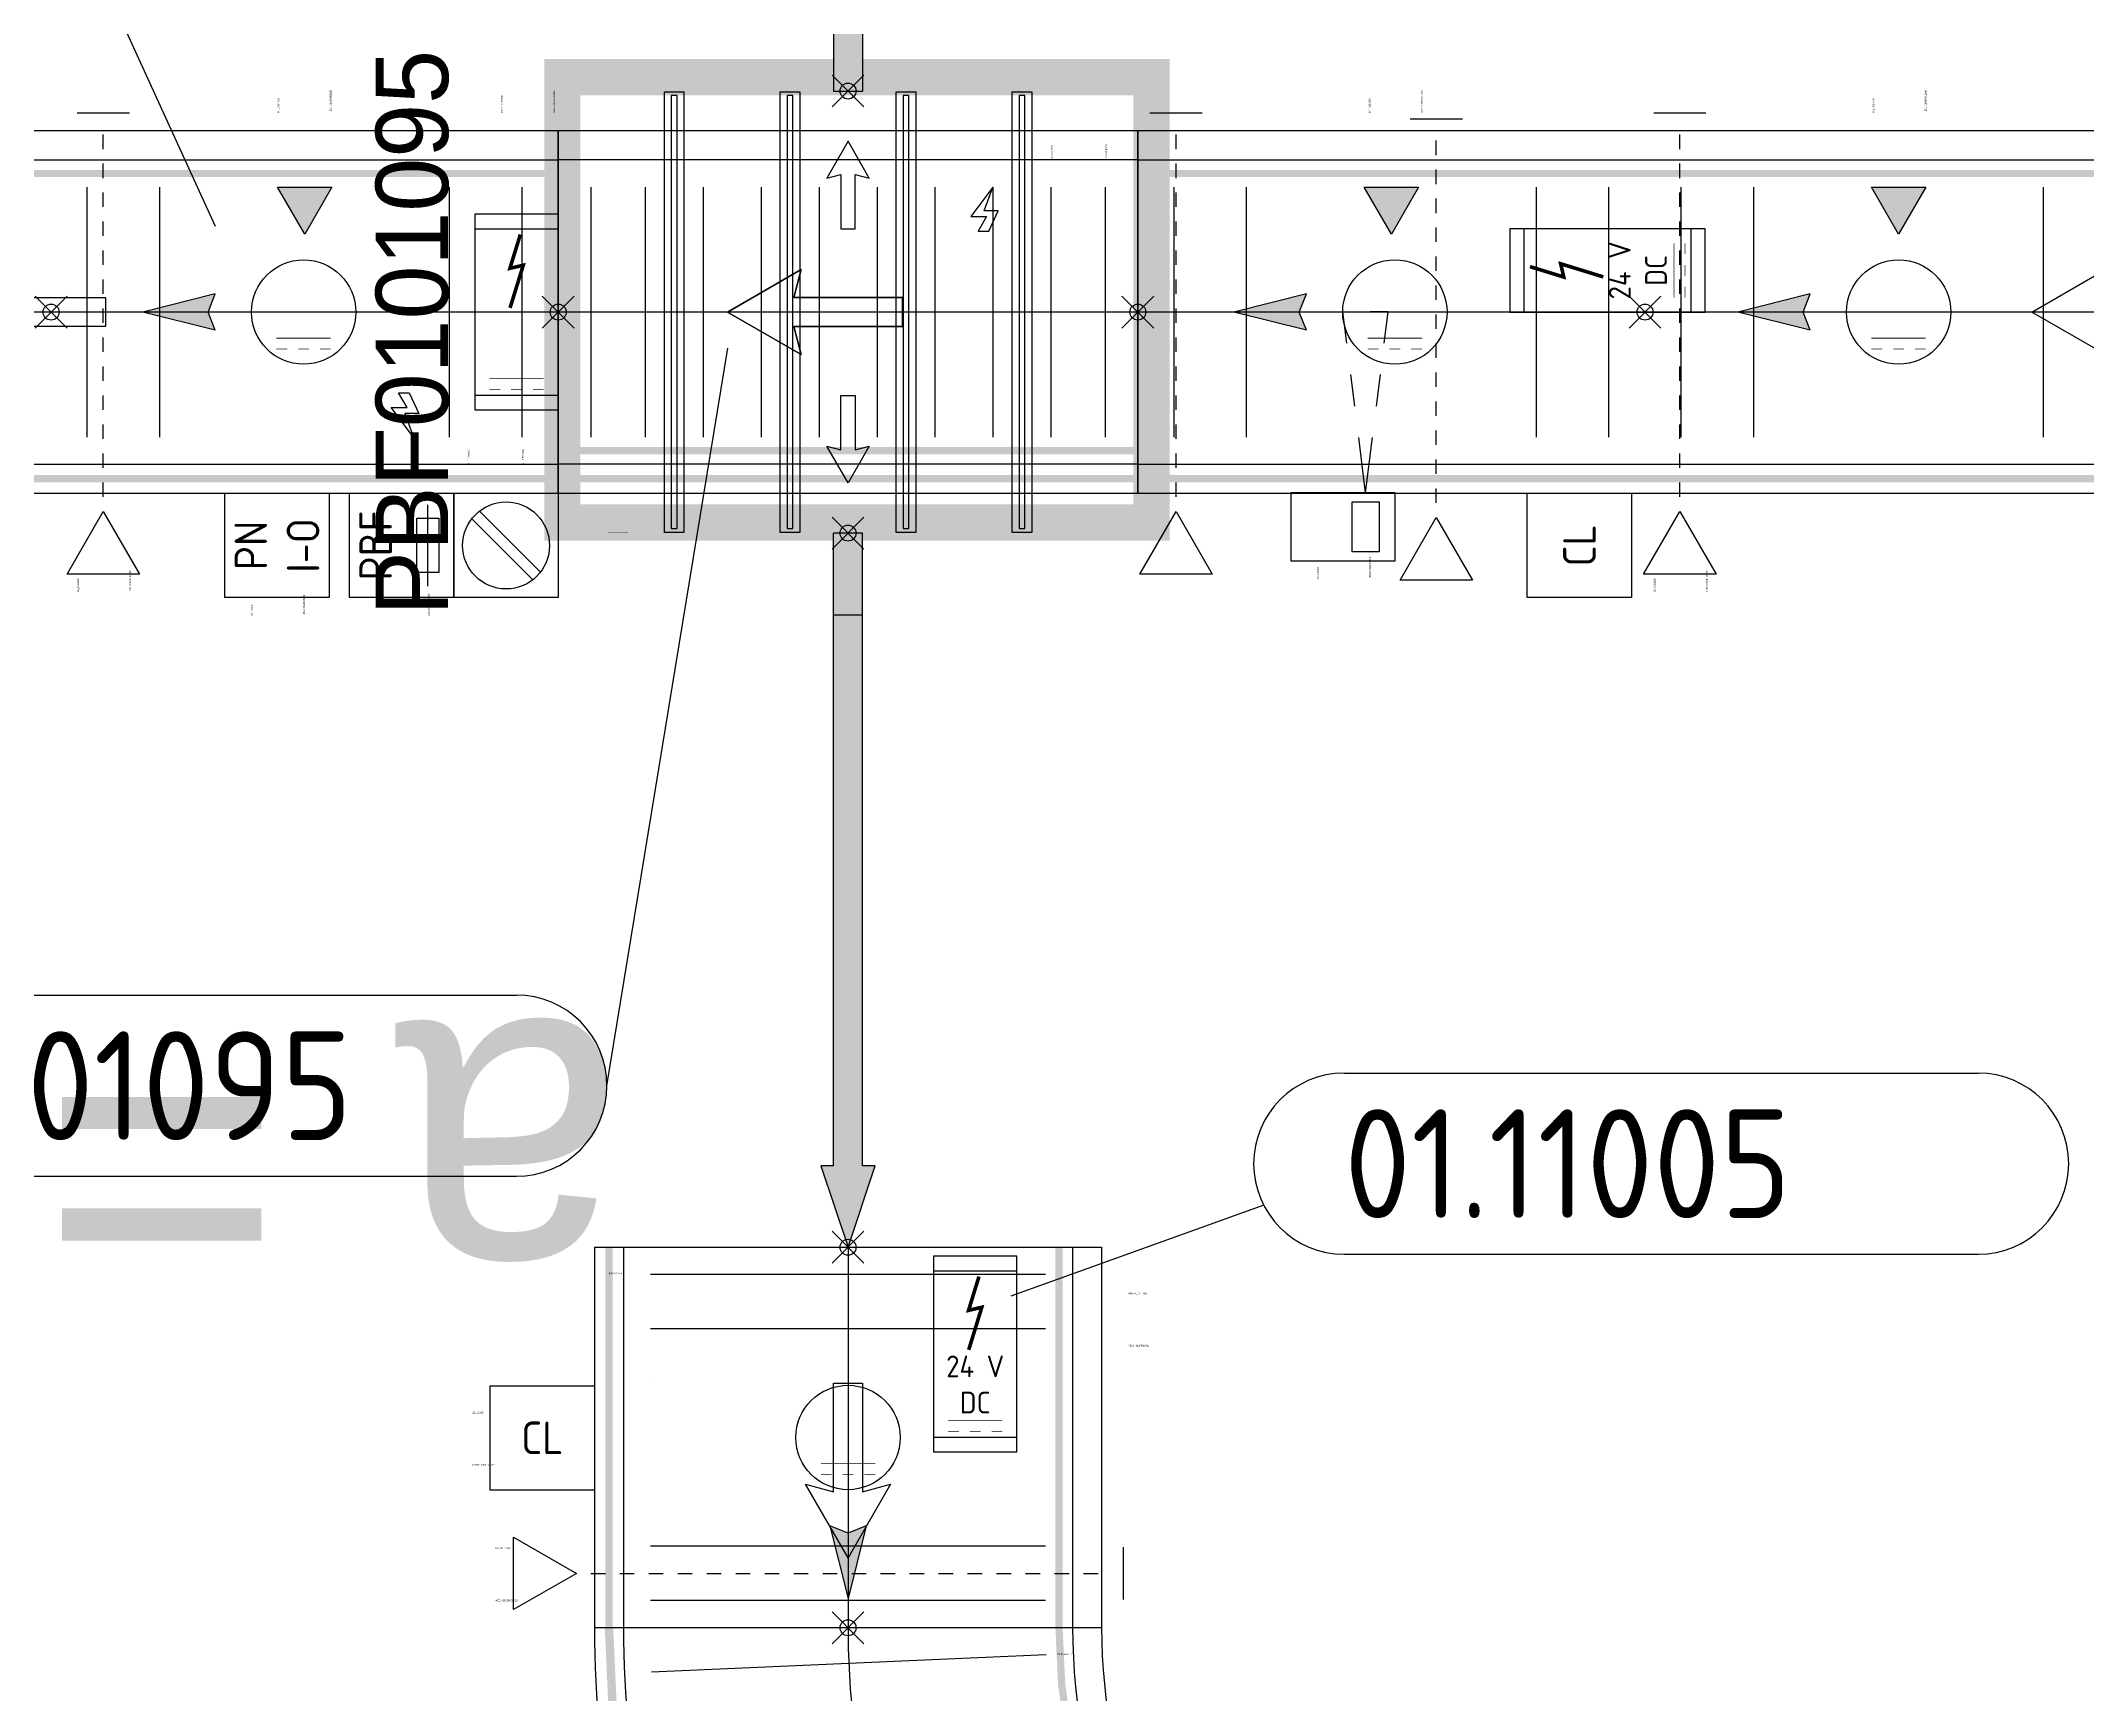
# Model space of a CAD drawing. Header units: millimetres. Extents: x -237058 to -184775, y -34272 to -10386.
# Drawn here: x -214408 to -211584, y -20272 to -17991 of the extents above; entities that cross this region are included whole.
import ezdxf
from ezdxf.enums import TextEntityAlignment as Align

# ---------------------------------------------------------------- set-up
doc = ezdxf.new("R2018")
doc.units = ezdxf.units.MM
doc.set_wipeout_variables(frame=1)
doc.header["$PDMODE"] = 35
doc.header["$PDSIZE"] = 22
for name, color, linetype in [('0_SA-Comp_230V', 7, 'Continuous'), ('0_SA-Comp_400V', 7, 'Continuous'), ('0_SA-Comp_Connections_And_Zooms', 1, 'Continuous'), ('0_SA-Comp_ICE', 4, 'Continuous'), ('0_SA-Comp_Inther', 7, 'Continuous'), ('0_SA-Comp_Profinet', 7, 'Continuous'), ('0_TOC+0600_conv_ICE', 7, 'Continuous'), ('conv_accumulation', 3, 'Continuous'), ('conv_beltside', 74, 'Continuous'), ('conv_centerline', 140, 'Continuous'), ('conv_direction', 30, 'Continuous'), ('conv_e-side', 12, 'Continuous'), ('conv_nodes', 7, 'Continuous'), ('conv_POSNR', 3, 'Continuous'), ('conv_speeds', 7, 'Continuous'), ('conv_type', 7, 'Continuous'), ('Zoom_Window', 1, 'Continuous')]:
    doc.layers.add(name, color=color, linetype=linetype)
doc.layers.add('conv_textures', color=7, linetype='Continuous', true_color=0x5a6e7e)
doc.styles.add('ICE_25', font='calibri.ttf', dxfattribs={"height": 25})
doc.styles.get("Standard").update_dxf_attribs({"font": 'isocp.shx'})

# ---------------------------------------------------------------- blocks, each defined once
blk = doc.blocks.new('ICE_sub-block_direction')
at = {"layer": 'conv_direction'}
for p, q in [((75, 20), (64.6, 58.6)), ((64.6, 58.6), (166.2, 0)), ((-75, -20), (-75, 20)), ((-75, 20), (75, 20)), ((166.2, 0), (64.6, -58.6)), ((75, -20), (-75, -20)), ((64.6, -58.6), (75, -20))]:
    blk.add_line(p, q, dxfattribs=at)
blk = doc.blocks.new('ICE_sub-block_accumulation')
at = {"layer": 'conv_accumulation'}
h = blk.add_hatch(color=256, dxfattribs=at)
h.dxf.hatch_style = 1
h.paths.add_polyline_path([(0, 65), (-37.5, 0), (37.5, 0)])
for p, q in [((-37.5, 0), (0, 65)), ((0, 65), (37.5, 0)), ((37.5, 0), (-37.5, 0))]:
    blk.add_line(p, q, dxfattribs=at)
blk = doc.blocks.new('*U250')
for p, q in [((2800, 250), (0, 250)), ((2800, 210), (2800, 250)), ((2800, 210), (0, 210)), ((2800, -210), (2800, 210)), ((2800, -210), (0, -210)), ((2800, -250), (2800, -210)), ((0, -250), (2800, -250))]:
    blk.add_line(p, q)
at = {"layer": 'conv_beltside', "const_width": 10}
blk.add_lwpolyline([(0, -191.2), (2800, -191.2)], dxfattribs=at)
at = {"layer": 'conv_centerline'}
blk.add_line((0, 0), (2800, 0), dxfattribs=at)
at = {"layer": 'conv_e-side', "const_width": 10}
blk.add_lwpolyline([(0, 230), (2800, 230)], dxfattribs=at)
at = {"layer": 'conv_nodes'}
for p in [(2100, 0), (2800, 0)]:
    blk.add_point(p, dxfattribs=at)
at = {"layer": 'conv_textures'}
for p, q in [((1550, 172.5), (1550, -172.5)), ((1950, 172.5), (1950, -172.5)), ((2050, 172.5), (2050, -172.5)), ((2150, 172.5), (2150, -172.5)), ((2250, 172.5), (2250, -172.5)), ((2650, 172.5), (2650, -172.5)), ((2750, 172.5), (2750, -172.5))]:
    blk.add_line(p, q, dxfattribs=at)
for name, p in [('ICE_sub-block_direction', (1400, 0)), ('ICE_sub-block_direction', (1400, 0)), ('ICE_sub-block_accumulation', (1750, -172.5)), ('ICE_sub-block_accumulation', (2450, -172.5))]:
    blk.add_blockref(name, p)
at = {"layer": 'conv_POSNR', "flags": 8}
blk.add_attdef('position_number', (682.4, -1300), '', height=150, rotation=180, dxfattribs=at)
at = {"layer": 'conv_speeds', "lineweight": 30, "flags": 2}
for tag, p in [('v', (50, 210)), ('a', (125, 210))]:
    blk.add_attdef(tag, text='', height=25, rotation=270, dxfattribs=at).set_placement(p, align=Align.MIDDLE_LEFT)
at = {"layer": 'conv_type', "style": 'ICE_25', "flags": 10}
blk.add_attdef('identifier', (15, -242.5), '', height=25, dxfattribs=at)
blk = doc.blocks.new('ICE_sub-block_balloon_S')
at = {"layer": 'conv_POSNR'}
for p, q in [((-437.5, 125), (437.5, 125)), ((-437.5, -125), (437.5, -125))]:
    blk.add_line(p, q, dxfattribs=at)
for centre, start, end in [((-437.5, 0), 90, 270), ((437.5, 0), 270, 90)]:
    blk.add_arc(centre, 125, start, end, dxfattribs=at)
blk = doc.blocks.new('power_supply_sign')
blk.add_lwpolyline([(0, 0), (30.5, 40.8), (8.7, 40.8), (20.3, 60.9), (5.8, 60.9), (-7.4, 32.6), (11.9, 32.6)], close=True)
blk = doc.blocks.new('*U253')
for p, q in [((0, 250), (0, 210)), ((1400, 250), (0, 250)), ((1400, 210), (1400, 250)), ((0, 210), (0, -210)), ((1400, 210), (0, 210)), ((1400, -210), (1400, 210)), ((0, -210), (0, -250)), ((1400, -210), (0, -210)), ((1400, -250), (1400, -210)), ((0, -250), (1400, -250))]:
    blk.add_line(p, q)
at = {"layer": 'conv_beltside', "const_width": 10}
blk.add_lwpolyline([(0, -191.2), (1400, -191.2)], dxfattribs=at)
at = {"layer": 'conv_centerline'}
blk.add_line((0, 0), (1400, 0), dxfattribs=at)
at = {"layer": 'conv_e-side', "const_width": 10}
blk.add_lwpolyline([(0, 230), (1400, 230)], dxfattribs=at)
at = {"layer": 'conv_nodes'}
for p in [(0, 0), (700, 0), (1400, 0)]:
    blk.add_point(p, dxfattribs=at)
at = {"layer": 'conv_POSNR'}
blk.add_line((473, -117.9), (1134.6, -1567.9), dxfattribs=at)
at = {"layer": 'conv_textures'}
for p, q in [((50, 172.5), (50, -172.5)), ((150, 172.5), (150, -172.5)), ((550, 172.5), (550, -172.5)), ((650, 172.5), (650, -172.5)), ((750, 172.5), (750, -172.5)), ((850, 172.5), (850, -172.5)), ((1250, 172.5), (1250, -172.5)), ((1350, 172.5), (1350, -172.5))]:
    blk.add_line(p, q, dxfattribs=at)
at = {"xscale": -1, "rotation": 180}
blk.add_blockref('power_supply_sign', (200, 172.5), dxfattribs=at)
for name, p in [('ICE_sub-block_direction', (700, 0)), ('ICE_sub-block_direction', (700, 0)), ('ICE_sub-block_accumulation', (350, -172.5)), ('ICE_sub-block_accumulation', (1050, -172.5))]:
    blk.add_blockref(name, p)
at = {"rotation": 180}
blk.add_blockref('ICE_sub-block_balloon_S', (1697.1, -1567.9), dxfattribs=at)
at = {"layer": 'conv_POSNR', "flags": 8}
blk.add_attdef('position_number', (2134.6, -1492.9), '', height=150, rotation=180, dxfattribs=at)
at = {"layer": 'conv_speeds', "lineweight": 30, "flags": 2}
for tag, p in [('v', (50, 210)), ('a', (125, 210))]:
    blk.add_attdef(tag, text='', height=25, rotation=270, dxfattribs=at).set_placement(p, align=Align.MIDDLE_LEFT)
at = {"layer": 'conv_type', "style": 'ICE_25', "flags": 10}
blk.add_attdef('identifier', (15, -242.5), '', height=25, dxfattribs=at)
blk = doc.blocks.new('*U259')
for p, q in [((0, 250), (0, 210)), ((800, 210), (800, 250)), ((0, 210), (0, -210)), ((800, -210), (800, 210)), ((0, -210), (0, -250)), ((800, -250), (800, -210))]:
    blk.add_line(p, q)
for points in [[(173.5, -304), (146.5, -304), (146.5, 304), (173.5, 304)], [(333.5, -304), (306.5, -304), (306.5, 304), (333.5, 304)], [(493.5, -304), (466.5, -304), (466.5, 304), (493.5, 304)], [(653.5, -304), (626.5, -304), (626.5, 304), (653.5, 304)], [(731, -304), (704, -304), (704, 304), (731, 304)], [(731, -304), (704, -304), (704, 304), (731, 304)], [(731, -304), (704, -304), (704, 304), (731, 304)]]:
    blk.add_lwpolyline(points, close=True)
at = {"layer": 'conv_nodes'}
for p in [(400, 305), (0, 0), (800, 0), (400, -305)]:
    blk.add_point(p, dxfattribs=at)
at = {"layer": 'conv_textures'}
for p, q in [((45, -172.5), (45, 172.5)), ((120, -172.5), (120, 172.5)), ((200, -172.5), (200, 172.5)), ((280, -172.5), (280, 172.5)), ((360, -172.5), (360, 172.5)), ((440, -172.5), (440, 172.5)), ((520, -172.5), (520, 172.5)), ((600, -172.5), (600, 172.5)), ((680, -172.5), (680, 172.5)), ((755, -172.5), (755, 172.5))]:
    blk.add_line(p, q, dxfattribs=at)
for points in [[(164, -298.7), (164, 298.7), (156, 298.7), (156, -298.7)], [(324, -298.7), (324, 298.7), (316, 298.7), (316, -298.7)], [(484, -298.7), (484, 298.7), (476, 298.7), (476, -298.7)], [(644, -298.7), (644, 298.7), (636, 298.7), (636, -298.7)], [(721.5, -298.7), (721.5, 298.7), (713.5, 298.7), (713.5, -298.7)], [(721.5, -298.7), (721.5, 298.7), (713.5, 298.7), (713.5, -298.7)], [(721.5, -298.7), (721.5, 298.7), (713.5, 298.7), (713.5, -298.7)]]:
    blk.add_lwpolyline(points, close=True, dxfattribs=at)
at = {"rotation": 179.9999999999999}
blk.add_blockref('ICE_sub-block_balloon_S', (1295.3, 1067.4), dxfattribs=at)
blk.add_blockref('power_supply_sign', (200, -172.5))
at = {"layer": 'conv_direction', "yscale": 0.5, "zscale": 0.5}
for p, xscale, rotation in [((400, 152.5), 0.5, 90.00000000000001), ((400, 152.5), 0.5, 90.00000000000001), ((400, -152.5), -0.5, 90), ((400, -152.5), -0.5, 90)]:
    blk.add_blockref('ICE_sub-block_direction', p, dxfattribs=dict(at, xscale=xscale, rotation=rotation))
at = {"layer": 'conv_direction', "xscale": -1, "rotation": 180}
blk.add_blockref('ICE_sub-block_direction', (400, 0), dxfattribs=at)
at = {"layer": 'conv_direction'}
blk.add_blockref('ICE_sub-block_direction', (400, 0), dxfattribs=at)
at = {"layer": 'conv_POSNR', "flags": 8}
blk.add_attdef('position_number', (1732.8, 1142.4), '', height=150, rotation=180, dxfattribs=at)
at = {"layer": 'conv_speeds', "lineweight": 30, "flags": 2}
for tag, p in [('v', (45, -210)), ('a', (120, -210))]:
    blk.add_attdef(tag, text='', height=25, rotation=270, dxfattribs=at).set_placement(p, align=Align.MIDDLE_RIGHT)
at = {"layer": 'conv_type', "style": 'ICE_25', "flags": 10}
blk.add_attdef('identifier', (15, -242.5), '', height=25, dxfattribs=at)
blk.add_wipeout([(682.5, 304.5), (752.5, 304.5), (752.5, -304.5), (682.5, -304.5)])
for p, q in [((800, 250), (0, 250)), ((0, 210), (800, 210)), ((0, -210), (800, -210)), ((0, -250), (800, -250))]:
    blk.add_line(p, q)
at = {"layer": 'conv_beltside', "const_width": 10}
blk.add_lwpolyline([(800, 191.2), (0, 191.2)], dxfattribs=at)
at = {"layer": 'conv_centerline'}
blk.add_line((0, 0), (800, 0), dxfattribs=at)
at = {"layer": 'conv_e-side', "const_width": 10}
blk.add_lwpolyline([(0, 230), (800, 230)], dxfattribs=at)
at = {"layer": 'conv_POSNR'}
blk.add_line((732.8, 1067.4), (566.1, 50), dxfattribs=at)
blk = doc.blocks.new('*U266')
for p, q in [((0, 350), (0, 310)), ((0, 310), (0, -310)), ((0, -310), (0, -350))]:
    blk.add_line(p, q)
for radius in [1485, 1445, 825, 785]:
    blk.add_arc((0, 1135), radius, 270, 0)
at = {"layer": 'conv_beltside', "const_width": 10}
blk.add_lwpolyline([(843.8, 1135, -0.414214), (0, 291.2)], format="xyb", dxfattribs=at)
at = {"layer": 'conv_centerline'}
blk.add_arc((0, 1135), 1135, 270, 0, dxfattribs=at)
at = {"layer": 'conv_e-side', "const_width": 11.6}
blk.add_lwpolyline([(1465, 1135, -0.414214), (0, -330)], format="xyb", dxfattribs=at)
at = {"layer": 'conv_nodes'}
blk.add_point((0, 0), dxfattribs=at)
at = {"layer": 'conv_textures'}
blk.add_line((37.6, 273.3), (61.4, -271.2), dxfattribs=at)
at = {"layer": 'conv_POSNR', "flags": 8}
blk.add_attdef('position_number', (1905, -1709.4), '', height=150, rotation=90, dxfattribs=at)
at = {"layer": 'conv_speeds', "lineweight": 30, "flags": 2}
for tag, p in [('v', (37.6, 310)), ('a', (112.6, 310))]:
    blk.add_attdef(tag, text='', height=25, rotation=270, dxfattribs=at).set_placement(p, align=Align.MIDDLE_LEFT)
at = {"layer": 'conv_type', "style": 'ICE_25', "flags": 10}
blk.add_attdef('identifier', (38.4, -344.4), '', height=25, rotation=7.5, dxfattribs=at)
blk = doc.blocks.new('*U296')
h = blk.add_hatch(color=256)
h.dxf.hatch_style = 1
h.paths.add_polyline_path([(-37.5, 887.5), (-20, 887.5), (-20, 112.5), (20, 112.5), (20, 887.5), (37.5, 887.5), (0, 1000)])
h = blk.add_hatch(color=256)
h.dxf.hatch_style = 1
h.paths.add_polyline_path([(-20, 0), (20, 0), (20, 112.5), (-20, 112.5)])
for p, q in [((0, 1000), (-37.5, 887.5)), ((37.5, 887.5), (0, 1000)), ((-37.5, 887.5), (-20, 887.5)), ((-20, 887.5), (-20, 112.5)), ((20, 887.5), (37.5, 887.5)), ((20, 887.5), (20, 112.5)), ((20, 112.5), (-20, 112.5)), ((-20, 112.5), (-20, 0)), ((20, 112.5), (20, 0)), ((-20, 0), (20, 0))]:
    blk.add_line(p, q)
blk = doc.blocks.new('*U295')
h = blk.add_hatch(color=256)
h.dxf.hatch_style = 1
h.paths.add_polyline_path([(20, 0), (-20, 0), (-20, -112.5), (20, -112.5)])
h = blk.add_hatch(color=256)
h.dxf.hatch_style = 1
h.paths.add_polyline_path([(37.5, -872.8), (20, -872.8), (20, -112.5), (-20, -112.5), (-20, -872.8), (-37.5, -872.8), (0, -985.3)])
for p, q in [((20, 0), (-20, 0)), ((20, -112.5), (20, 0)), ((-20, -112.5), (-20, 0)), ((-20, -872.8), (-20, -112.5)), ((-20, -112.5), (20, -112.5)), ((20, -872.8), (20, -112.5)), ((-20, -872.8), (-37.5, -872.8)), ((-37.5, -872.8), (0, -985.3)), ((0, -985.3), (37.5, -872.8)), ((37.5, -872.8), (20, -872.8))]:
    blk.add_line(p, q)
blk = doc.blocks.new('*U47')
at = {"ltscale": 0.5}
blk.add_lwpolyline([(-72, 72), (72, 72), (72, -72), (-72, -72)], close=True, dxfattribs=at)
at = {"insert": (0, 0), "char_height": 45, "width": 90.621, "attachment_point": 5, "rotation": 90}
blk.add_mtext('\\pxqc;CL', dxfattribs=at)
at = {"lineweight": 30, "flags": 14}
for tag, p in [('FUNC_REF', (-36, -97)), ('EPLAN_REF', (36, -97))]:
    blk.add_attdef(tag, text='', height=50, rotation=90, dxfattribs=at).set_placement(p, align=Align.MIDDLE_RIGHT)
blk = doc.blocks.new('*U81')
at = {"ltscale": 0.5}
for p, q in [((-36, 754.5), (36, 754.5)), ((-50, -86.6), (0, 0)), ((0, 0), (50, -86.6)), ((50, -86.6), (-50, -86.6))]:
    blk.add_line(p, q, dxfattribs=at)
for p, q in [((0, 700), (0, 720)), ((0, 660), (0, 680)), ((0, 620), (0, 640)), ((0, 580), (0, 600)), ((0, 540), (0, 560)), ((0, 500), (0, 520)), ((0, 460), (0, 480)), ((0, 420), (0, 440)), ((0, 380), (0, 400)), ((0, 340), (0, 360)), ((0, 300), (0, 320)), ((0, 260), (0, 280)), ((0, 220), (0, 240)), ((0, 180), (0, 200)), ((0, 140), (0, 160)), ((0, 100), (0, 120)), ((0, 60), (0, 80)), ((0, 20), (0, 40))]:
    blk.add_line(p, q)
at = {"lineweight": 30, "flags": 42}
for tag, p in [('FUNC_REF', (-36, -111.6)), ('EPLAN_REF', (36, -111.6))]:
    blk.add_attdef(tag, text='', height=50, rotation=90, dxfattribs=at).set_placement(p, align=Align.MIDDLE_RIGHT)
blk = doc.blocks.new('*U80')
at = {"ltscale": 0.5}
h = blk.add_hatch(color=256, dxfattribs=at)
h.dxf.hatch_style = 1
h.paths.add_polyline_path([(132, 0), (122, -25), (222, 0), (122, 25)])
blk.add_line((72, 0), (132, 0))
for p, q in [((122, 25), (132, 0)), ((122, 25), (222, 0)), ((132, 0), (122, -25)), ((122, -25), (222, 0))]:
    blk.add_line(p, q, dxfattribs=at)
at = {"ltscale": 0.5, "const_width": 1}
for points in [[(36, -37.5), (36, 37.5)], [(51, 22.5), (51, 37.5)], [(51, -7.5), (51, 7.5)], [(51, -37.5), (51, -22.5)]]:
    blk.add_lwpolyline(points, dxfattribs=at)
blk.add_circle((0, 0), 72)
at = {"lineweight": 30, "flags": 8}
for tag, p in [('FUNC_REF', (-36, 375)), ('EPLAN_REF', (36, 375))]:
    blk.add_attdef(tag, text='', height=50, rotation=90, dxfattribs=at).set_placement(p, align=Align.MIDDLE_LEFT)
blk = doc.blocks.new('*U61')
at = {"ltscale": 0.5}
blk.add_lwpolyline([(-72, 72), (72, 72), (72, -72), (-72, -72)], close=True, dxfattribs=at)
at = {"insert": (0, 0), "char_height": 45, "width": 90.621, "attachment_point": 5, "rotation": 270}
blk.add_mtext('\\pxqc;CL', dxfattribs=at)
at = {"lineweight": 30, "flags": 6}
for tag, p in [('EPLAN_REF', (-36, 97)), ('FUNC_REF', (36, 97))]:
    blk.add_attdef(tag, text='', height=50, rotation=270, dxfattribs=at).set_placement(p, align=Align.MIDDLE_RIGHT)
blk = doc.blocks.new('*U59')
at = {"ltscale": 0.5}
h = blk.add_hatch(color=256, dxfattribs=at)
h.dxf.hatch_style = 1
h.paths.add_polyline_path([(132, 0), (122, -25), (222, 0), (122, 25)])
blk.add_line((72, 0), (132, 0))
for p, q in [((122, 25), (132, 0)), ((122, 25), (222, 0)), ((132, 0), (122, -25)), ((122, -25), (222, 0))]:
    blk.add_line(p, q, dxfattribs=at)
at = {"ltscale": 0.5, "const_width": 1}
for points in [[(-22.5, 51), (-37.5, 51)], [(37.5, 36), (-37.5, 36)], [(7.5, 51), (-7.5, 51)], [(37.5, 51), (22.5, 51)]]:
    blk.add_lwpolyline(points, dxfattribs=at)
blk.add_circle((0, 0), 72)
at = {"lineweight": 30, "flags": 56}
for tag, p in [('EPLAN_REF', (-36, -275)), ('FUNC_REF', (36, -275))]:
    blk.add_attdef(tag, text='', height=50, rotation=270, dxfattribs=at).set_placement(p, align=Align.MIDDLE_LEFT)
blk = doc.blocks.new('*U58')
at = {"ltscale": 0.5}
for p, q in [((-50, 86.6), (50, 86.6)), ((0, 0), (-50, 86.6)), ((50, 86.6), (0, 0)), ((36, -550), (-36, -550))]:
    blk.add_line(p, q, dxfattribs=at)
for p, q in [((0, -20), (0, -40)), ((0, -60), (0, -80)), ((0, -100), (0, -120)), ((0, -140), (0, -160)), ((0, -180), (0, -200)), ((0, -220), (0, -240)), ((0, -260), (0, -280)), ((0, -300), (0, -320)), ((0, -340), (0, -360)), ((0, -380), (0, -400)), ((0, -420), (0, -440)), ((0, -460), (0, -480)), ((0, -500), (0, -520))]:
    blk.add_line(p, q)
at = {"lineweight": 30, "flags": 2}
for tag, p in [('EPLAN_REF', (-36, 111.6)), ('FUNC_REF', (36, 111.6))]:
    blk.add_attdef(tag, text='', height=50, rotation=270, dxfattribs=at).set_placement(p, align=Align.MIDDLE_RIGHT)
blk = doc.blocks.new('*U62')
at = {"ltscale": 0.5}
for p, q in [((-50, 86.6), (50, 86.6)), ((0, 0), (-50, 86.6)), ((50, 86.6), (0, 0)), ((36, -550), (-36, -550))]:
    blk.add_line(p, q, dxfattribs=at)
for p, q in [((0, -20), (0, -40)), ((0, -60), (0, -80)), ((0, -100), (0, -120)), ((0, -140), (0, -160)), ((0, -180), (0, -200)), ((0, -220), (0, -240)), ((0, -260), (0, -280)), ((0, -300), (0, -320)), ((0, -340), (0, -360)), ((0, -380), (0, -400)), ((0, -420), (0, -440)), ((0, -460), (0, -480)), ((0, -500), (0, -520))]:
    blk.add_line(p, q)
at = {"lineweight": 30, "flags": 45}
for tag, p in [('EPLAN_REF', (-35.3, 112.6)), ('FUNC_REF', (36.7, 110.6))]:
    blk.add_attdef(tag, text='', height=50, rotation=268.4278, dxfattribs=at).set_placement(p, align=Align.MIDDLE_RIGHT)
blk = doc.blocks.new('*U189')
for p, q in [((-296.9, 62.5), (-296.9, 37.5)), ((-253.5, 57.1), (-296.9, 62.5)), ((-166.6, 46.2), (-210.1, 51.6)), ((-46.9, 31.2), (-123.2, 40.8)), ((-46.9, 31.2), (-123.2, 21.7)), ((-296.9, 0), (-296.9, 25)), ((-253.5, 5.4), (-296.9, 0)), ((-166.6, 16.3), (-210.1, 10.9))]:
    blk.add_line(p, q)
for points in [[(46.9, -72), (46.9, 72), (-46.9, 72), (-46.9, -72)], [(-34.4, 50), (34.4, 50), (34.4, 12.5), (-34.4, 12.5)]]:
    blk.add_lwpolyline(points, close=True)
at = {"lineweight": 30}
for tag, p in [('EPLAN_REF', (71.9, 36)), ('FUNC_REF', (71.9, -36))]:
    blk.add_attdef(tag, text='', height=50, rotation=180, dxfattribs=at).set_placement(p, align=Align.MIDDLE_RIGHT)
blk = doc.blocks.new('*U197')
at = {"ltscale": 0.5}
for p, q in [((-50, 86.6), (50, 86.6)), ((0, 0), (-50, 86.6)), ((50, 86.6), (0, 0)), ((36, -549.9), (-36, -549.9))]:
    blk.add_line(p, q, dxfattribs=at)
for p, q in [((0, -20), (0, -40)), ((0, -60), (0, -80)), ((0, -100), (0, -120)), ((0, -140), (0, -160)), ((0, -180), (0, -200)), ((0, -220), (0, -240)), ((0, -260), (0, -280)), ((0, -300), (0, -320)), ((0, -340), (0, -360)), ((0, -380), (0, -400)), ((0, -420), (0, -440)), ((0, -460), (0, -480)), ((0, -500), (0, -520))]:
    blk.add_line(p, q)
at = {"lineweight": 30, "flags": 3}
for tag, p in [('EPLAN_REF', (-36, 111.6)), ('FUNC_REF', (36, 111.6))]:
    blk.add_attdef(tag, text='', height=50, rotation=270, dxfattribs=at).set_placement(p, align=Align.MIDDLE_RIGHT)
blk = doc.blocks.new('*U57')
at = {"color": 30, "true_color": 0xf8991e}
for points in [[(57.5, 135), (-57.5, 135), (-57.5, -135), (57.5, -135)], [(57.5, 135), (-57.5, 135), (-57.5, 115), (57.5, 115)], [(57.5, -115), (-57.5, -115), (-57.5, -135), (57.5, -135)]]:
    blk.add_lwpolyline(points, close=True, dxfattribs=at)
at = {"ltscale": 0.5, "const_width": 1}
for points in [[(-22.5, 107), (-37.5, 107)], [(37.5, 92), (-37.5, 92)], [(7.5, 107), (-7.5, 107)], [(37.5, 107), (22.5, 107)]]:
    blk.add_lwpolyline(points, dxfattribs=at)
at = {"color": 3, "const_width": 5}
blk.add_lwpolyline([(-5.2, -107), (9.2, -60.4), (-9.2, -64.6), (9, -5.8)], dxfattribs=at)
at = {"lineweight": 30, "flags": 60}
for tag, p in [('EPLAN_REF', (-50.5, -275)), ('FUNC_REF', (21.5, -275))]:
    blk.add_attdef(tag, text='', height=50, rotation=270, dxfattribs=at).set_placement(p, align=Align.MIDDLE_LEFT)
blk = doc.blocks.new('*U39')
for p, q in [((36.8, -47.4), (-47.4, 36.8)), ((47.4, -36.8), (-36.8, 47.4))]:
    blk.add_line(p, q)
at = {"ltscale": 0.5}
blk.add_lwpolyline([(-72, 72), (72, 72), (72, -72), (-72, -72)], close=True, dxfattribs=at)
blk.add_circle((0, 0), 60)
at = {"lineweight": 30, "flags": 6}
for tag, p in [('EPLAN_REF', (-36, 97)), ('FUNC_REF', (36, 97))]:
    blk.add_attdef(tag, text='', height=50, rotation=270, dxfattribs=at).set_placement(p, align=Align.MIDDLE_RIGHT)
blk = doc.blocks.new('*U302')
for p, q in [((0, 350), (525, 350)), ((0, 310), (0, 350)), ((525, 350), (525, 310)), ((0, 310), (525, 310)), ((0, -310), (0, 310)), ((525, 310), (525, -310)), ((0, -310), (525, -310)), ((0, -350), (0, -310)), ((525, -310), (525, -350)), ((0, -350), (525, -350))]:
    blk.add_line(p, q)
at = {"layer": 'conv_beltside', "const_width": 10}
blk.add_lwpolyline([(0, 291.2), (525, 291.2)], dxfattribs=at)
at = {"layer": 'conv_centerline'}
blk.add_line((0, 0), (525, 0), dxfattribs=at)
at = {"layer": 'conv_e-side', "const_width": 10}
blk.add_lwpolyline([(0, -330), (525, -330)], dxfattribs=at)
at = {"layer": 'conv_nodes'}
for p in [(0, 0), (525, 0)]:
    blk.add_point(p, dxfattribs=at)
at = {"layer": 'conv_POSNR'}
blk.add_line((-58, 573.7), (67.7, 224.6), dxfattribs=at)
at = {"layer": 'conv_textures'}
for p, q in [((37.5, 272.5), (37.5, -272.5)), ((112.5, 272.5), (112.5, -272.5)), ((412.5, 272.5), (412.5, -272.5)), ((487.5, 272.5), (487.5, -272.5))]:
    blk.add_line(p, q, dxfattribs=at)
at = {"rotation": 90.00000000000001}
blk.add_blockref('ICE_sub-block_balloon_S', (-115.3, 1122.3), dxfattribs=at)
at = {"xscale": 0.0009999999999999432, "yscale": 0.0009999999999999432, "zscale": 0.0009999999999999432}
blk.add_blockref('power_supply_sign', (187.5, -272.5), dxfattribs=at)
at = {"layer": 'conv_direction'}
blk.add_blockref('ICE_sub-block_direction', (262.5, 0), dxfattribs=at)
blk.add_blockref('ICE_sub-block_direction', (262.5, 0), dxfattribs=at)
at = {"layer": 'conv_POSNR', "flags": 8}
blk.add_attdef('position_number', (-40.3, 684.8), '', height=150, rotation=90, dxfattribs=at)
at = {"layer": 'conv_speeds', "lineweight": 30, "flags": 2}
for tag, p in [('v', (37.5, -310)), ('a', (112.5, -310))]:
    blk.add_attdef(tag, text='', height=25, rotation=270, dxfattribs=at).set_placement(p, align=Align.MIDDLE_RIGHT)
at = {"layer": 'conv_type', "style": 'ICE_25', "flags": 10}
blk.add_attdef('identifier', (15, -342.5), '', height=25, dxfattribs=at)
blk = doc.blocks.new('*U468')
at = {"ltscale": 0.5}
blk.add_lwpolyline([(-72, 72), (72, 72), (72, -72), (-72, -72)], close=True, dxfattribs=at)
at = {"char_height": 45, "width": 90.621, "attachment_point": 5}
for s, insert in [('PN', (0, 36)), ('I-O', (0, -36))]:
    blk.add_mtext(s, dxfattribs=dict(at, insert=insert))
at = {"lineweight": 30, "flags": 104}
for tag, p in [('FUNC_REF', (-97, 36)), ('EPLAN_REF', (-97, -36))]:
    blk.add_attdef(tag, text='', height=50, dxfattribs=at).set_placement(p, align=Align.MIDDLE_RIGHT)
blk = doc.blocks.new('*U469')
at = {"color": 30, "true_color": 0xf8991e}
for points in [[(-115, -270), (115, -270), (115, 270), (-115, 270)], [(-115, 230), (115, 230), (115, 270), (-115, 270)], [(-115, -270), (115, -270), (115, -230), (-115, -230)]]:
    blk.add_lwpolyline(points, close=True, dxfattribs=at)
at = {"color": 3, "const_width": 10}
blk.add_lwpolyline([(10.4, 213.9), (-18.3, 120.7), (18.3, 129.2), (-17.9, 11.6)], dxfattribs=at)
at = {"ltscale": 0.5, "const_width": 2}
for points in [[(-75, -183.9), (75, -183.9)], [(-75, -213.9), (-45, -213.9)], [(-15, -213.9), (15, -213.9)], [(45, -213.9), (75, -213.9)]]:
    blk.add_lwpolyline(points, dxfattribs=at)
at = {"ltscale": 0.5, "insert": (0, -83.9), "char_height": 60, "attachment_point": 5}
blk.add_mtext_dynamic_manual_height_columns('\\pxqc;24 V\\PDC', width=230, gutter_width=12.5, heights=[0], dxfattribs=at)
at = {"lineweight": 30, "flags": 104}
for tag, p in [('FUNC_REF', (422.2, 169.6)), ('EPLAN_REF', (422.2, 25.6))]:
    blk.add_attdef(tag, text='', height=100, dxfattribs=at).set_placement(p, align=Align.MIDDLE_LEFT)
blk = doc.blocks.new('*U471')
at = {"ltscale": 0.5}
for p, q in [((-37.5, -21), (37.5, -21)), ((-37.5, -51), (-37.5, -21)), ((37.5, -21), (37.5, -51)), ((-56.25, -36), (56.25, -36)), ((37.5, -51), (-37.5, -51))]:
    blk.add_line(p, q, dxfattribs=at)
blk.add_lwpolyline([(-72, 72), (72, 72), (72, -72), (-72, -72)], close=True, dxfattribs=at)
at = {"insert": (0, 36), "char_height": 45, "attachment_point": 5}
blk.add_mtext_dynamic_manual_height_columns('PBF', width=150, gutter_width=12.5, heights=[0], dxfattribs=at)
at = {"lineweight": 30, "flags": 104}
for tag, p in [('FUNC_REF', (-97, 36)), ('EPLAN_REF', (-97, -36))]:
    blk.add_attdef(tag, text='', height=50, dxfattribs=at).set_placement(p, align=Align.MIDDLE_RIGHT)

msp = doc.modelspace()

# ---------------------------------------------------------------- block references
at = {"layer": '0_SA-Comp_230V', "xscale": 0.5, "yscale": 0.5, "zscale": 0.5, "rotation": 90}
msp.add_blockref('*U469', (-212245.9, -18308), dxfattribs=at)
at = {"layer": '0_SA-Comp_230V'}
ref = msp.add_blockref('*U469', (-213118.6, -19803.2), dxfattribs=dict(at, xscale=0.5, yscale=0.5, zscale=0.5))
lines = msp.add_mtext('PML24_0111005', dxfattribs={"layer": '0', "insert": (-212907.5, -19718.4), "char_height": 2.5, "attachment_point": 1})
ref.add_attrib('FUNC_REF', '', (-212907.5, -19718.4), dxfattribs={"flags": 104}).embed_mtext(lines)
lines = msp.add_mtext('=Z01+11005-10U4', dxfattribs={"layer": '0', "insert": (-212907.5, -19790.4), "char_height": 2.5, "attachment_point": 1})
ref.add_attrib('EPLAN_REF', '', (-212907.5, -19790.4), dxfattribs={"flags": 104}).embed_mtext(lines)
at = {"layer": '0_SA-Comp_ICE'}
ref = msp.add_blockref('*U59', (-212539.4, -18365.5), dxfattribs=dict(at, rotation=180))
lines = msp.add_mtext('M4_0101090', dxfattribs={"layer": '0', "insert": (-212575.4, -18090.5), "char_height": 2.5, "attachment_point": 1, "rotation": 90})
ref.add_attrib('FUNC_REF', '', (-212575.4, -18090.5), dxfattribs={"flags": 8}).embed_mtext(lines)
lines = msp.add_mtext('=Z01+01090-512M7', dxfattribs={"layer": '0', "insert": (-212503.4, -18090.5), "char_height": 2.5, "attachment_point": 1, "rotation": 90})
ref.add_attrib('EPLAN_REF', '', (-212503.4, -18090.5), dxfattribs={"flags": 8}).embed_mtext(lines)
ref = msp.add_blockref('*U59', (-211844, -18365.5), dxfattribs=dict(at, rotation=180))
lines = msp.add_mtext('M3_0101090', dxfattribs={"layer": '0', "insert": (-211880, -18090.5), "char_height": 2.5, "attachment_point": 1, "rotation": 90})
ref.add_attrib('FUNC_REF', '', (-211880, -18090.5), dxfattribs={"flags": 8}).embed_mtext(lines)
lines = msp.add_mtext('=Z01+01090-512M2', dxfattribs={"layer": '0', "insert": (-211808, -18090.5), "char_height": 2.5, "attachment_point": 1, "rotation": 90})
ref.add_attrib('EPLAN_REF', '', (-211808, -18090.5), dxfattribs={"flags": 8}).embed_mtext(lines)
ref = msp.add_blockref('*U58', (-212146, -18640.5), dxfattribs=dict(at, rotation=180))
lines = msp.add_mtext('S3_0101090', dxfattribs={"layer": '0', "insert": (-212182, -18752.1), "char_height": 2.5, "attachment_point": 1, "rotation": 90})
ref.add_attrib('FUNC_REF', '', (-212182, -18752.1)).embed_mtext(lines)
lines = msp.add_mtext('=Z01+01090-513B2', dxfattribs={"layer": '0', "insert": (-212110, -18752.1), "char_height": 2.5, "attachment_point": 1, "rotation": 90})
ref.add_attrib('EPLAN_REF', '', (-212110, -18752.1)).embed_mtext(lines)
at = {"layer": '0_SA-Comp_ICE', "rotation": 270}
msp.add_blockref('*U80', (-213294.1, -19918.3), dxfattribs=at)
at = {"layer": '0_SA-Comp_ICE'}
ref = msp.add_blockref('*U81', (-213669.1, -20105.8), dxfattribs=dict(at, rotation=270))
lines = msp.add_mtext('END0111005', dxfattribs={"layer": '0', "insert": (-213780.7, -20069.8), "char_height": 2.5, "attachment_point": 1})
ref.add_attrib('FUNC_REF', '', (-213780.7, -20069.8), dxfattribs={"flags": 66}).embed_mtext(lines)
lines = msp.add_mtext('=Z01+11005-503B2', dxfattribs={"layer": '0', "insert": (-213780.7, -20141.8), "char_height": 2.5, "attachment_point": 1})
ref.add_attrib('EPLAN_REF', '', (-213780.7, -20141.8), dxfattribs={"flags": 66}).embed_mtext(lines)
at = {"layer": '0_SA-Comp_Inther', "rotation": 180}
msp.add_blockref('*U197', (-212482.2, -18648.8), dxfattribs=at)
at = {"layer": '0_SA-Comp_Profinet'}
ref = msp.add_blockref('*U189', (-212611, -18661.9), dxfattribs=dict(at, rotation=270))
lines = msp.add_mtext('sc0101090', dxfattribs={"layer": '0', "insert": (-212647, -18733.8), "char_height": 2.5, "attachment_point": 1, "rotation": 90})
ref.add_attrib('FUNC_REF', '', (-212647, -18733.8), dxfattribs={"flags": 24}).embed_mtext(lines)
lines = msp.add_mtext('=Z01+01090-130U1', dxfattribs={"layer": '0', "insert": (-212575, -18733.8), "char_height": 2.5, "attachment_point": 1, "rotation": 90})
ref.add_attrib('EPLAN_REF', '', (-212575, -18733.8), dxfattribs={"flags": 24}).embed_mtext(lines)
at = {"layer": '0_SA-Comp_Profinet', "rotation": 180}
msp.add_blockref('*U61', (-212284.6, -18687.5), dxfattribs=at)
at = {"layer": '0_SA-Comp_Profinet'}
ref = msp.add_blockref('*U47', (-213716.1, -19918.8), dxfattribs=dict(at, rotation=270))
lines = msp.add_mtext('cl0111005', dxfattribs={"layer": '0', "insert": (-213813.1, -19882.8), "char_height": 2.5, "attachment_point": 1})
ref.add_attrib('FUNC_REF', '', (-213813.1, -19882.8), dxfattribs={"flags": 70}).embed_mtext(lines)
lines = msp.add_mtext('=Z01+11005-501U2', dxfattribs={"layer": '0', "insert": (-213813.1, -19954.8), "char_height": 2.5, "attachment_point": 1})
ref.add_attrib('EPLAN_REF', '', (-213813.1, -19954.8), dxfattribs={"flags": 70}).embed_mtext(lines)
at = {"layer": '0_TOC+0600_conv_ICE'}
ref = msp.add_blockref('*U253', (-213694.1, -18365.5), dxfattribs=dict(at, rotation=180))
ref.add_attrib('position_number', '01.01100', (-215828.7, -16872.6), dxfattribs={"layer": 'conv_POSNR', "height": 150})
lines = msp.add_mtext('v = 0.50 (m/s)', dxfattribs={"layer": 'conv_speeds', "insert": (-213744.1, -18575.5), "char_height": 2.5, "attachment_point": 1, "rotation": 90})
ref.add_attrib('v', '', (-213744.1, -18575.5), dxfattribs={"flags": 54}).embed_mtext(lines)
lines = msp.add_mtext('a = 1.0 (m/s²)', dxfattribs={"layer": 'conv_speeds', "insert": (-213819.1, -18575.5), "char_height": 2.5, "attachment_point": 1, "rotation": 90})
ref.add_attrib('a', '', (-213819.1, -18575.5), dxfattribs={"flags": 54}).embed_mtext(lines)
at = {"layer": '0_TOC+0600_conv_ICE', "rotation": 180}
msp.add_blockref('*U250', (-210094.1, -18365.5), dxfattribs=at)
at = {"layer": '0_TOC+0600_conv_ICE'}
ref = msp.add_blockref('*U266', (-213294.1, -20180.8), dxfattribs=dict(at, rotation=270))
lines = msp.add_mtext('v = 0.50 (m/s)', dxfattribs={"layer": 'conv_speeds', "insert": (-212984.1, -20218.4), "char_height": 2.5, "attachment_point": 1, "rotation": 180})
ref.add_attrib('v', '', (-212984.1, -20218.4)).embed_mtext(lines)

# ---------------------------------------------------------------- next in the draw order: block references
ref = msp.add_blockref('*U259', (-212894.1, -18365.5), dxfattribs=dict(at, rotation=180))
ref.add_attrib('position_number', '01.01095', (-214627, -19507.9), dxfattribs={"layer": 'conv_POSNR', "height": 150})
lines = msp.add_mtext('v = 0.50 (m/s)', dxfattribs={"layer": 'conv_speeds', "insert": (-212939.1, -18155.5), "char_height": 2.5, "attachment_point": 1, "rotation": 90})
ref.add_attrib('v', '', (-212939.1, -18155.5)).embed_mtext(lines)
lines = msp.add_mtext('a = 1.0 (m/s²)', dxfattribs={"layer": 'conv_speeds', "insert": (-213014.1, -18155.5), "char_height": 2.5, "attachment_point": 1, "rotation": 90})
ref.add_attrib('a', '', (-213014.1, -18155.5)).embed_mtext(lines)

# ---------------------------------------------------------------- next in the draw order: linework, layer by layer
at = {"layer": 'Zoom_Window', "const_width": 50}
msp.add_lwpolyline([(-213688.5, -18041.3), (-212875.3, -18041.3), (-212875.3, -18655.8), (-213688.5, -18655.8)], close=True, dxfattribs=at)

# ---------------------------------------------------------------- next in the draw order: block references
at = {"layer": '0_SA-Comp_230V'}
ref = msp.add_blockref('*U57', (-213751.6, -18365.5), dxfattribs=dict(at, rotation=180))
lines = msp.add_mtext('PM24_0101100', dxfattribs={"layer": '0', "insert": (-213773.1, -18090.5), "char_height": 2.5, "attachment_point": 1, "rotation": 90})
ref.add_attrib('FUNC_REF', '', (-213773.1, -18090.5)).embed_mtext(lines)
lines = msp.add_mtext('=Z01+01100-300U3', dxfattribs={"layer": '0', "insert": (-213701.1, -18090.5), "char_height": 2.5, "attachment_point": 1, "rotation": 90})
ref.add_attrib('EPLAN_REF', '', (-213701.1, -18090.5)).embed_mtext(lines)
at = {"layer": '0_SA-Comp_230V', "rotation": 180}
msp.add_blockref('*U39', (-213766.1, -18687.5), dxfattribs=at)
at = {"layer": '0_SA-Comp_400V'}
ref = msp.add_blockref('*U471', (-213910.1, -18687.5), dxfattribs=dict(at, rotation=90))
lines = msp.add_mtext('PBF0101095', dxfattribs={"layer": '0', "insert": (-213946.1, -18784.5), "char_height": 100, "attachment_point": 1, "rotation": 90})
ref.add_attrib('FUNC_REF', '', (-213946.1, -18784.5), dxfattribs={"flags": 32}).embed_mtext(lines)
lines = msp.add_mtext('=Z01+01095-200U0', dxfattribs={"layer": '0', "insert": (-213874.1, -18784.5), "char_height": 2.5, "attachment_point": 1, "rotation": 90})
ref.add_attrib('EPLAN_REF', '', (-213874.1, -18784.5), dxfattribs={"flags": 32}).embed_mtext(lines)
at = {"layer": '0_SA-Comp_Connections_And_Zooms'}
for name, p in [('*U296', (-213294.1, -18060.5)), ('*U295', (-213294.1, -18670.5))]:
    msp.add_blockref(name, p, dxfattribs=at)
at = {"layer": '0_SA-Comp_ICE'}
ref = msp.add_blockref('*U59', (-214045.5, -18365.5), dxfattribs=dict(at, rotation=180))
lines = msp.add_mtext('M1_0101100', dxfattribs={"layer": '0', "insert": (-214081.5, -18090.5), "char_height": 2.5, "attachment_point": 1, "rotation": 90})
ref.add_attrib('FUNC_REF', '', (-214081.5, -18090.5), dxfattribs={"flags": 8}).embed_mtext(lines)
lines = msp.add_mtext('=Z01+01100-502M2', dxfattribs={"layer": '0', "insert": (-214009.5, -18090.5), "char_height": 2.5, "attachment_point": 1, "rotation": 90})
ref.add_attrib('EPLAN_REF', '', (-214009.5, -18090.5), dxfattribs={"flags": 8}).embed_mtext(lines)
ref = msp.add_blockref('*U58', (-214322.1, -18640.5), dxfattribs=dict(at, rotation=180))
lines = msp.add_mtext('S1_0101100', dxfattribs={"layer": '0', "insert": (-214358.1, -18752.1), "char_height": 2.5, "attachment_point": 1, "rotation": 90})
ref.add_attrib('FUNC_REF', '', (-214358.1, -18752.1)).embed_mtext(lines)
lines = msp.add_mtext('=Z01+01100-503B2', dxfattribs={"layer": '0', "insert": (-214286.1, -18752.1), "char_height": 2.5, "attachment_point": 1, "rotation": 90})
ref.add_attrib('EPLAN_REF', '', (-214286.1, -18752.1)).embed_mtext(lines)
at = {"layer": '0_SA-Comp_ICE', "rotation": 180}
msp.add_blockref('*U62', (-212841.4, -18640.5), dxfattribs=at)
at = {"layer": '0_SA-Comp_Profinet'}
ref = msp.add_blockref('*U468', (-214082.3, -18687.5), dxfattribs=dict(at, rotation=90))
lines = msp.add_mtext('io0101100', dxfattribs={"layer": '0', "insert": (-214118.3, -18784.5), "char_height": 2.5, "attachment_point": 1, "rotation": 90})
ref.add_attrib('FUNC_REF', '', (-214118.3, -18784.5)).embed_mtext(lines)
lines = msp.add_mtext('=Z01+01100-30U1', dxfattribs={"layer": '0', "insert": (-214046.3, -18784.5), "char_height": 2.5, "attachment_point": 1, "rotation": 90})
ref.add_attrib('EPLAN_REF', '', (-214046.3, -18784.5)).embed_mtext(lines)
at = {"layer": '0_TOC+0600_conv_ICE'}
ref = msp.add_blockref('*U302', (-213294.1, -19655.8), dxfattribs=dict(at, rotation=270))
ref.add_attrib('position_number', '01.11005', (-212609.3, -19615.5), dxfattribs={"layer": 'conv_POSNR', "height": 150})
lines = msp.add_mtext('v= 0.50 (m/s)', dxfattribs={"layer": 'conv_speeds', "insert": (-213604.1, -19693.3), "char_height": 2.5, "attachment_point": 1, "rotation": 180})
ref.add_attrib('v', '', (-213604.1, -19693.3)).embed_mtext(lines)
lines = msp.add_mtext('a = 1.0 (m/s²) ', dxfattribs={"layer": 'conv_speeds', "insert": (-213604.1, -19768.3), "char_height": 423.372, "attachment_point": 1, "rotation": 180})
ref.add_attrib('a', '', (-213604.1, -19768.3)).embed_mtext(lines)

doc.saveas('drawing.dxf')
